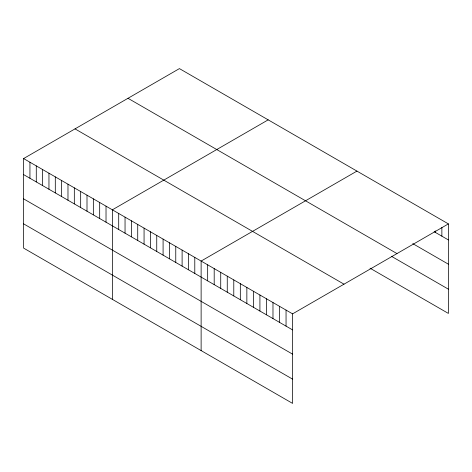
<?xml version="1.0" encoding="UTF-8"?>
<svg xmlns="http://www.w3.org/2000/svg" width="472" height="472" viewBox="0 0 472 472"><rect width="100%" height="100%" fill="white"/><g stroke="black" fill="none" stroke-linecap="round" stroke-linejoin="round"><path stroke-width="0.71" d="M23.6 158.568L292.581 313.862L292.581 403.395L23.6 248.101L23.6 158.568L179.419 68.605L448.4 223.899L448.4 313.432L370.013 268.173M268.185 119.853L112.365 209.816L112.365 299.348M356.944 171.1L201.125 261.063L201.125 350.596M292.581 313.862L448.4 223.899M434.146 231.711L448.4 239.941M412.77 243.623L448.4 264.19M128 98.294L396.981 253.588M391.388 256.267L448.4 289.183M75.019 128.88L343.999 284.173M23.6 174.605L292.581 329.898M23.6 198.859L292.581 354.153M23.6 223.846L292.581 379.14M441.869 227.421L441.869 236.165M435.337 230.938L435.337 232.395M286.05 310.092L286.05 326.128M279.518 306.322L279.518 322.358M272.981 302.546L272.981 318.588M266.45 298.776L266.45 314.812M259.919 295.006L259.919 311.042M253.387 291.236L253.387 307.272M246.856 287.46L246.856 303.502M240.325 283.69L240.325 299.732M233.787 279.92L233.787 295.956M227.256 276.149L227.256 292.186M220.725 272.379L220.725 288.416M214.194 268.603L214.194 284.645M207.662 264.833L207.662 280.87M194.788 257.399L194.788 273.441M188.446 253.741L188.446 269.777M182.109 250.083L182.109 266.12M175.767 246.419L175.767 262.456M169.424 242.761L169.424 258.798M163.088 239.097L163.088 255.14M156.745 235.439L156.745 251.476M150.403 231.776L150.403 247.818M144.066 228.118L144.066 244.154M137.724 224.46L137.724 240.496M131.387 220.796L131.387 236.832M125.045 217.138L125.045 233.174M118.702 213.474L118.702 229.516M106.023 206.152L106.023 222.194M99.68 202.494L99.68 218.53M93.344 198.836L93.344 214.872M87.001 195.172L87.001 211.208M80.665 191.514L80.665 207.55M74.322 187.85L74.322 203.892M67.98 184.192L67.98 200.228M61.643 180.528L61.643 196.57M55.301 176.87L55.301 192.906M48.958 173.212L48.958 189.248M42.622 169.548L42.622 185.59M36.279 165.89L36.279 181.927M29.942 162.226L29.942 178.268"/></g></svg>
